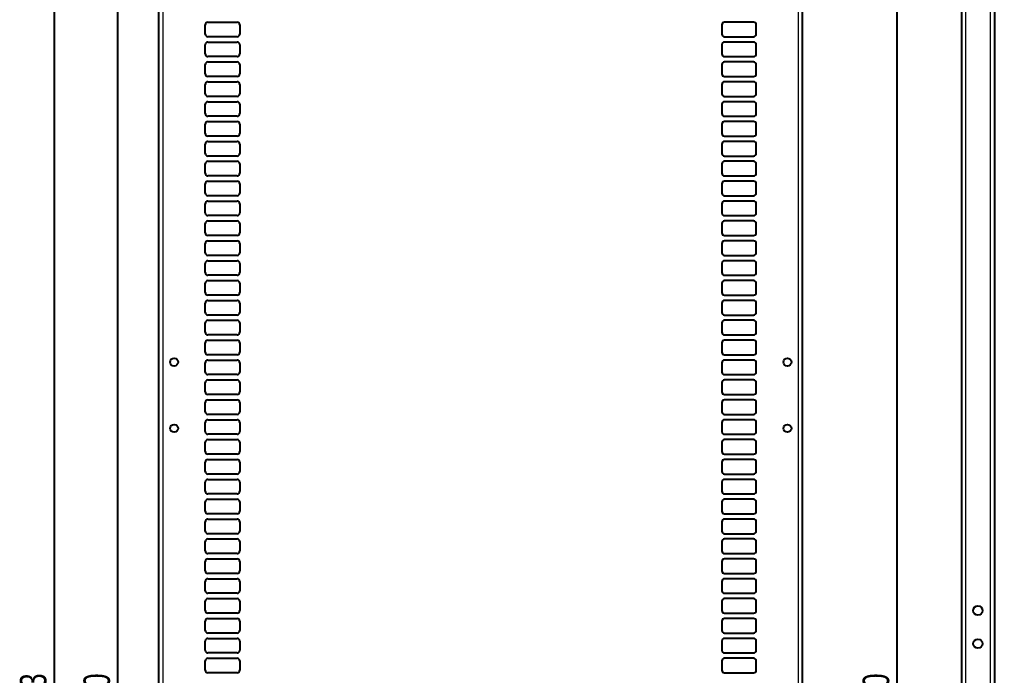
# Model space of a CAD drawing. Header units: millimetres. Extents: x -592 to 811, y -14 to 1990.
# Drawn here: x -592 to 144, y 1006 to 1501 of the extents above; entities that cross this region are included whole.
import ezdxf

# ---------------------------------------------------------------- set-up
doc = ezdxf.new("R2010")
doc.units = ezdxf.units.MM
doc.layers.add('FORMAT', color=7, linetype='Continuous')
doc.styles.add('SLDTEXTSTYLE0', font='TXT', dxfattribs={"width": 0.75})
doc.dimstyles.new('SLDDIMSTYLE0', dxfattribs={"dimtxt": 20, "dimasz": 10, "dimexe": 0, "dimexo": 0.0625, "dimgap": 5, "dimtad": 2, "dimdec": 1, "dimrnd": 1e-09, "dimzin": 12, "dimdsep": 46, "dimtxsty": 'SLDTEXTSTYLE0', "dimsah": 1, "dimcen": 0.09, "dimadec": 0, "dimazin": 3, "dimtfac": 1, "dimtofl": 0, "dimtmove": 0, "dimatfit": 3, "dimfxl": 0, "dimfrac": 2, "dimtolj": 1, "dimtzin": 12, "dimarcsym": 0})

# ---------------------------------------------------------------- blocks, each defined once
blk = doc.blocks.new('_D')
at = {"layer": 'FORMAT'}
for p, q in [((-457.93, 1833.85), (-566.57, 1833.85)), ((-565.57, 1833.85), (-565.57, 150.83)), ((-457.93, 150.83), (-566.57, 150.83))]:
    blk.add_line(p, q, dxfattribs=at)
for points in [[(-565.57, 1833.85), (-567.11, 1823.85), (-564.04, 1823.85)], [(-565.57, 150.83), (-564.04, 160.83), (-567.11, 160.83)]]:
    blk.add_solid(points, dxfattribs=at)
at = {"layer": 'FORMAT', "insert": (-591.36, 962.78), "char_height": 20, "attachment_point": 1, "rotation": 90, "style": 'SLDTEXTSTYLE0'}
blk.add_mtext('1683', dxfattribs=at)
blk = doc.blocks.new('_D_2')
at = {"layer": 'FORMAT'}
for p, q in [((-11.91, 1742.34), (71.73, 1742.34)), ((70.73, 1742.34), (70.73, 242.34)), ((-11.91, 242.34), (71.73, 242.34))]:
    blk.add_line(p, q, dxfattribs=at)
for points in [[(70.73, 1742.34), (69.19, 1732.34), (72.26, 1732.34)], [(70.73, 242.34), (72.26, 252.34), (69.19, 252.34)]]:
    blk.add_solid(points, dxfattribs=at)
at = {"layer": 'FORMAT', "insert": (44.94, 962.78), "char_height": 20, "attachment_point": 1, "rotation": 90, "style": 'SLDTEXTSTYLE0'}
blk.add_mtext('1500', dxfattribs=at)
blk = doc.blocks.new('_D_5')
at = {"layer": 'FORMAT'}
for p, q in [((-471.43, 1817.34), (-518.57, 1817.34)), ((-517.57, 1817.34), (-517.57, 167.34)), ((-471.43, 167.34), (-518.57, 167.34))]:
    blk.add_line(p, q, dxfattribs=at)
for points in [[(-517.57, 1817.34), (-519.11, 1807.34), (-516.04, 1807.34)], [(-517.57, 167.34), (-516.04, 177.34), (-519.11, 177.34)]]:
    blk.add_solid(points, dxfattribs=at)
at = {"layer": 'FORMAT', "insert": (-543.36, 962.78), "char_height": 20, "attachment_point": 1, "rotation": 90, "style": 'SLDTEXTSTYLE0'}
blk.add_mtext('1650', dxfattribs=at)

msp = doc.modelspace()

# ---------------------------------------------------------------- linework, layer by layer
at = {"color": 7, "linetype": 'Continuous', "lineweight": 25}
for p, q in [((-486.42, 150.84), (-486.42, 1833.84)), ((-0.42, 150.84), (-0.42, 1833.84)), ((144.44, 1833.84), (144.44, 162.21)), ((119.44, 1804.64), (119.44, 169.84)), ((-451.42, 1489.84), (-451.42, 1496.84)), ((-449.42, 1498.84), (-427.42, 1498.84)), ((-425.42, 1496.84), (-425.42, 1489.84)), ((-61.42, 1496.84), (-61.42, 1489.84)), ((-37.42, 1498.84), (-59.42, 1498.84)), ((-35.42, 1489.84), (-35.42, 1496.84)), ((-427.42, 1487.84), (-449.42, 1487.84)), ((-59.42, 1487.84), (-37.42, 1487.84)), ((-451.42, 1474.84), (-451.42, 1481.84)), ((-449.42, 1483.84), (-427.42, 1483.84)), ((-425.42, 1481.84), (-425.42, 1474.84)), ((-61.42, 1481.84), (-61.42, 1474.84)), ((-37.42, 1483.84), (-59.42, 1483.84)), ((-35.42, 1474.84), (-35.42, 1481.84)), ((-427.42, 1472.84), (-449.42, 1472.84)), ((-59.42, 1472.84), (-37.42, 1472.84)), ((-451.42, 1459.84), (-451.42, 1466.84)), ((-449.42, 1468.84), (-427.42, 1468.84)), ((-425.42, 1466.84), (-425.42, 1459.84)), ((-61.42, 1466.84), (-61.42, 1459.84)), ((-37.42, 1468.84), (-59.42, 1468.84)), ((-35.42, 1459.84), (-35.42, 1466.84)), ((-427.42, 1457.84), (-449.42, 1457.84)), ((-59.42, 1457.84), (-37.42, 1457.84)), ((-451.42, 1444.84), (-451.42, 1451.84)), ((-449.42, 1453.84), (-427.42, 1453.84)), ((-425.42, 1451.84), (-425.42, 1444.84)), ((-61.42, 1451.84), (-61.42, 1444.84)), ((-37.42, 1453.84), (-59.42, 1453.84)), ((-35.42, 1444.84), (-35.42, 1451.84)), ((-427.42, 1442.84), (-449.42, 1442.84)), ((-59.42, 1442.84), (-37.42, 1442.84)), ((-451.42, 1429.84), (-451.42, 1436.84)), ((-449.42, 1438.84), (-427.42, 1438.84)), ((-425.42, 1436.84), (-425.42, 1429.84)), ((-61.42, 1436.84), (-61.42, 1429.84)), ((-37.42, 1438.84), (-59.42, 1438.84)), ((-35.42, 1429.84), (-35.42, 1436.84)), ((-451.42, 1414.84), (-451.42, 1421.84)), ((-427.42, 1427.84), (-449.42, 1427.84)), ((-449.42, 1423.84), (-427.42, 1423.84)), ((-425.42, 1421.84), (-425.42, 1414.84)), ((-61.42, 1421.84), (-61.42, 1414.84)), ((-59.42, 1427.84), (-37.42, 1427.84)), ((-37.42, 1423.84), (-59.42, 1423.84)), ((-35.42, 1414.84), (-35.42, 1421.84)), ((-451.42, 1399.84), (-451.42, 1406.84)), ((-427.42, 1412.84), (-449.42, 1412.84)), ((-449.42, 1408.84), (-427.42, 1408.84)), ((-425.42, 1406.84), (-425.42, 1399.84)), ((-61.42, 1406.84), (-61.42, 1399.84)), ((-59.42, 1412.84), (-37.42, 1412.84)), ((-37.42, 1408.84), (-59.42, 1408.84)), ((-35.42, 1399.84), (-35.42, 1406.84)), ((-451.42, 1384.84), (-451.42, 1391.84)), ((-427.42, 1397.84), (-449.42, 1397.84)), ((-449.42, 1393.84), (-427.42, 1393.84)), ((-425.42, 1391.84), (-425.42, 1384.84)), ((-61.42, 1391.84), (-61.42, 1384.84)), ((-59.42, 1397.84), (-37.42, 1397.84)), ((-37.42, 1393.84), (-59.42, 1393.84)), ((-35.42, 1384.84), (-35.42, 1391.84)), ((-451.42, 1369.84), (-451.42, 1376.84)), ((-427.42, 1382.84), (-449.42, 1382.84)), ((-449.42, 1378.84), (-427.42, 1378.84)), ((-425.42, 1376.84), (-425.42, 1369.84)), ((-61.42, 1376.84), (-61.42, 1369.84)), ((-59.42, 1382.84), (-37.42, 1382.84)), ((-37.42, 1378.84), (-59.42, 1378.84)), ((-35.42, 1369.84), (-35.42, 1376.84)), ((-451.42, 1354.84), (-451.42, 1361.84)), ((-427.42, 1367.84), (-449.42, 1367.84)), ((-449.42, 1363.84), (-427.42, 1363.84)), ((-425.42, 1361.84), (-425.42, 1354.84)), ((-61.42, 1361.84), (-61.42, 1354.84)), ((-59.42, 1367.84), (-37.42, 1367.84)), ((-37.42, 1363.84), (-59.42, 1363.84)), ((-35.42, 1354.84), (-35.42, 1361.84)), ((-427.42, 1352.84), (-449.42, 1352.84)), ((-449.42, 1348.84), (-427.42, 1348.84)), ((-59.42, 1352.84), (-37.42, 1352.84)), ((-37.42, 1348.84), (-59.42, 1348.84)), ((-451.42, 1339.84), (-451.42, 1346.84)), ((-425.42, 1346.84), (-425.42, 1339.84)), ((-61.42, 1346.84), (-61.42, 1339.84)), ((-35.42, 1339.84), (-35.42, 1346.84)), ((-427.42, 1337.84), (-449.42, 1337.84)), ((-449.42, 1333.84), (-427.42, 1333.84)), ((-59.42, 1337.84), (-37.42, 1337.84)), ((-37.42, 1333.84), (-59.42, 1333.84)), ((-451.42, 1324.84), (-451.42, 1331.84)), ((-425.42, 1331.84), (-425.42, 1324.84)), ((-61.42, 1331.84), (-61.42, 1324.84)), ((-35.42, 1324.84), (-35.42, 1331.84)), ((-427.42, 1322.84), (-449.42, 1322.84)), ((-449.42, 1318.84), (-427.42, 1318.84)), ((-59.42, 1322.84), (-37.42, 1322.84)), ((-37.42, 1318.84), (-59.42, 1318.84)), ((-451.42, 1309.84), (-451.42, 1316.84)), ((-425.42, 1316.84), (-425.42, 1309.84)), ((-61.42, 1316.84), (-61.42, 1309.84)), ((-35.42, 1309.84), (-35.42, 1316.84)), ((-427.42, 1307.84), (-449.42, 1307.84)), ((-449.42, 1303.84), (-427.42, 1303.84)), ((-59.42, 1307.84), (-37.42, 1307.84)), ((-37.42, 1303.84), (-59.42, 1303.84)), ((-451.42, 1294.84), (-451.42, 1301.84)), ((-425.42, 1301.84), (-425.42, 1294.84)), ((-61.42, 1301.84), (-61.42, 1294.84)), ((-35.42, 1294.84), (-35.42, 1301.84)), ((-427.42, 1292.84), (-449.42, 1292.84)), ((-449.42, 1288.84), (-427.42, 1288.84)), ((-59.42, 1292.84), (-37.42, 1292.84)), ((-37.42, 1288.84), (-59.42, 1288.84)), ((-451.42, 1279.84), (-451.42, 1286.84)), ((-425.42, 1286.84), (-425.42, 1279.84)), ((-61.42, 1286.84), (-61.42, 1279.84)), ((-35.42, 1279.84), (-35.42, 1286.84)), ((-427.42, 1277.84), (-449.42, 1277.84)), ((-449.42, 1273.84), (-427.42, 1273.84)), ((-59.42, 1277.84), (-37.42, 1277.84)), ((-37.42, 1273.84), (-59.42, 1273.84)), ((-451.42, 1264.84), (-451.42, 1271.84)), ((-425.42, 1271.84), (-425.42, 1264.84)), ((-61.42, 1271.84), (-61.42, 1264.84)), ((-35.42, 1264.84), (-35.42, 1271.84)), ((-427.42, 1262.84), (-449.42, 1262.84)), ((-449.42, 1258.84), (-427.42, 1258.84)), ((-59.42, 1262.84), (-37.42, 1262.84)), ((-37.42, 1258.84), (-59.42, 1258.84)), ((-451.42, 1249.84), (-451.42, 1256.84)), ((-425.42, 1256.84), (-425.42, 1249.84)), ((-61.42, 1256.84), (-61.42, 1249.84)), ((-35.42, 1249.84), (-35.42, 1256.84)), ((-427.42, 1247.84), (-449.42, 1247.84)), ((-59.42, 1247.84), (-37.42, 1247.84)), ((-451.42, 1234.84), (-451.42, 1241.84)), ((-449.42, 1243.84), (-427.42, 1243.84)), ((-425.42, 1241.84), (-425.42, 1234.84)), ((-61.42, 1241.84), (-61.42, 1234.84)), ((-37.42, 1243.84), (-59.42, 1243.84)), ((-35.42, 1234.84), (-35.42, 1241.84)), ((-427.42, 1232.84), (-449.42, 1232.84)), ((-59.42, 1232.84), (-37.42, 1232.84)), ((-451.42, 1219.84), (-451.42, 1226.84)), ((-449.42, 1228.84), (-427.42, 1228.84)), ((-425.42, 1226.84), (-425.42, 1219.84)), ((-61.42, 1226.84), (-61.42, 1219.84)), ((-37.42, 1228.84), (-59.42, 1228.84)), ((-35.42, 1219.84), (-35.42, 1226.84)), ((-427.42, 1217.84), (-449.42, 1217.84)), ((-59.42, 1217.84), (-37.42, 1217.84)), ((-451.42, 1204.84), (-451.42, 1211.84)), ((-449.42, 1213.84), (-427.42, 1213.84)), ((-425.42, 1211.84), (-425.42, 1204.84)), ((-61.42, 1211.84), (-61.42, 1204.84)), ((-37.42, 1213.84), (-59.42, 1213.84)), ((-35.42, 1204.84), (-35.42, 1211.84)), ((-427.42, 1202.84), (-449.42, 1202.84)), ((-59.42, 1202.84), (-37.42, 1202.84)), ((-451.42, 1189.84), (-451.42, 1196.84)), ((-449.42, 1198.84), (-427.42, 1198.84)), ((-425.42, 1196.84), (-425.42, 1189.84)), ((-61.42, 1196.84), (-61.42, 1189.84)), ((-37.42, 1198.84), (-59.42, 1198.84)), ((-35.42, 1189.84), (-35.42, 1196.84)), ((-427.42, 1187.84), (-449.42, 1187.84)), ((-59.42, 1187.84), (-37.42, 1187.84)), ((-451.42, 1174.84), (-451.42, 1181.84)), ((-449.42, 1183.84), (-427.42, 1183.84)), ((-425.42, 1181.84), (-425.42, 1174.84)), ((-61.42, 1181.84), (-61.42, 1174.84)), ((-37.42, 1183.84), (-59.42, 1183.84)), ((-35.42, 1174.84), (-35.42, 1181.84)), ((-427.42, 1172.84), (-449.42, 1172.84)), ((-59.42, 1172.84), (-37.42, 1172.84)), ((-451.42, 1159.84), (-451.42, 1166.84)), ((-449.42, 1168.84), (-427.42, 1168.84)), ((-425.42, 1166.84), (-425.42, 1159.84)), ((-61.42, 1166.84), (-61.42, 1159.84)), ((-37.42, 1168.84), (-59.42, 1168.84)), ((-35.42, 1159.84), (-35.42, 1166.84)), ((-427.42, 1157.84), (-449.42, 1157.84)), ((-59.42, 1157.84), (-37.42, 1157.84)), ((-451.42, 1144.84), (-451.42, 1151.84)), ((-449.42, 1153.84), (-427.42, 1153.84)), ((-425.42, 1151.84), (-425.42, 1144.84)), ((-61.42, 1151.84), (-61.42, 1144.84)), ((-37.42, 1153.84), (-59.42, 1153.84)), ((-35.42, 1144.84), (-35.42, 1151.84)), ((-427.42, 1142.84), (-449.42, 1142.84)), ((-59.42, 1142.84), (-37.42, 1142.84)), ((-451.42, 1129.84), (-451.42, 1136.84)), ((-449.42, 1138.84), (-427.42, 1138.84)), ((-425.42, 1136.84), (-425.42, 1129.84)), ((-61.42, 1136.84), (-61.42, 1129.84)), ((-37.42, 1138.84), (-59.42, 1138.84)), ((-35.42, 1129.84), (-35.42, 1136.84)), ((-427.42, 1127.84), (-449.42, 1127.84)), ((-59.42, 1127.84), (-37.42, 1127.84)), ((-451.42, 1114.84), (-451.42, 1121.84)), ((-449.42, 1123.84), (-427.42, 1123.84)), ((-425.42, 1121.84), (-425.42, 1114.84)), ((-61.42, 1121.84), (-61.42, 1114.84)), ((-37.42, 1123.84), (-59.42, 1123.84)), ((-35.42, 1114.84), (-35.42, 1121.84)), ((-427.42, 1112.84), (-449.42, 1112.84)), ((-59.42, 1112.84), (-37.42, 1112.84)), ((-451.42, 1099.84), (-451.42, 1106.84)), ((-449.42, 1108.84), (-427.42, 1108.84)), ((-425.42, 1106.84), (-425.42, 1099.84)), ((-61.42, 1106.84), (-61.42, 1099.84)), ((-37.42, 1108.84), (-59.42, 1108.84)), ((-35.42, 1099.84), (-35.42, 1106.84)), ((-427.42, 1097.84), (-449.42, 1097.84)), ((-59.42, 1097.84), (-37.42, 1097.84)), ((-451.42, 1084.84), (-451.42, 1091.84)), ((-449.42, 1093.84), (-427.42, 1093.84)), ((-425.42, 1091.84), (-425.42, 1084.84)), ((-61.42, 1091.84), (-61.42, 1084.84)), ((-37.42, 1093.84), (-59.42, 1093.84)), ((-35.42, 1084.84), (-35.42, 1091.84)), ((-427.42, 1082.84), (-449.42, 1082.84)), ((-59.42, 1082.84), (-37.42, 1082.84)), ((-451.42, 1069.84), (-451.42, 1076.84)), ((-449.42, 1078.84), (-427.42, 1078.84)), ((-425.42, 1076.84), (-425.42, 1069.84)), ((-61.42, 1076.84), (-61.42, 1069.84)), ((-37.42, 1078.84), (-59.42, 1078.84)), ((-35.42, 1069.84), (-35.42, 1076.84)), ((-427.42, 1067.84), (-449.42, 1067.84)), ((-59.42, 1067.84), (-37.42, 1067.84)), ((-451.42, 1054.84), (-451.42, 1061.84)), ((-449.42, 1063.84), (-427.42, 1063.84)), ((-425.42, 1061.84), (-425.42, 1054.84)), ((-61.42, 1061.84), (-61.42, 1054.84)), ((-37.42, 1063.84), (-59.42, 1063.84)), ((-35.42, 1054.84), (-35.42, 1061.84)), ((-427.42, 1052.84), (-449.42, 1052.84)), ((-59.42, 1052.84), (-37.42, 1052.84)), ((-451.42, 1039.84), (-451.42, 1046.84)), ((-449.42, 1048.84), (-427.42, 1048.84)), ((-425.42, 1046.84), (-425.42, 1039.84)), ((-61.42, 1046.84), (-61.42, 1039.84)), ((-37.42, 1048.84), (-59.42, 1048.84)), ((-35.42, 1039.84), (-35.42, 1046.84)), ((-451.42, 1024.84), (-451.42, 1031.84)), ((-427.42, 1037.84), (-449.42, 1037.84)), ((-449.42, 1033.84), (-427.42, 1033.84)), ((-425.42, 1031.84), (-425.42, 1024.84)), ((-61.42, 1031.84), (-61.42, 1024.84)), ((-59.42, 1037.84), (-37.42, 1037.84)), ((-37.42, 1033.84), (-59.42, 1033.84)), ((-35.42, 1024.84), (-35.42, 1031.84)), ((-451.42, 1009.84), (-451.42, 1016.84)), ((-427.42, 1022.84), (-449.42, 1022.84)), ((-449.42, 1018.84), (-427.42, 1018.84)), ((-425.42, 1016.84), (-425.42, 1009.84)), ((-61.42, 1016.84), (-61.42, 1009.84)), ((-59.42, 1022.84), (-37.42, 1022.84)), ((-37.42, 1018.84), (-59.42, 1018.84)), ((-35.42, 1009.84), (-35.42, 1016.84)), ((-427.42, 1007.84), (-449.42, 1007.84)), ((-59.42, 1007.84), (-37.42, 1007.84))]:
    msp.add_line(p, q, dxfattribs=at)
at = {"color": 8, "linetype": 'Continuous', "lineweight": 18}
for p, q in [((-483.32, 1833.84), (-483.32, 150.84)), ((-3.52, 150.84), (-3.52, 1833.84)), ((122.54, 1833.84), (122.54, 174.46)), ((141.34, 159.31), (141.34, 1833.84))]:
    msp.add_line(p, q, dxfattribs=at)
at = {"color": 7, "linetype": 'Continuous', "lineweight": 25}
for centre, radius in [((-474.92, 1242.34), 3), ((-11.92, 1242.34), 3), ((-474.92, 1192.34), 3), ((-11.92, 1192.34), 3), ((131.94, 1054.84), 3.5), ((131.94, 1029.84), 3.5)]:
    msp.add_circle(centre, radius, dxfattribs=at)
for centre, start, end in [((-449.42, 1496.84), 90, 180), ((-427.42, 1496.84), 0, 90), ((-59.42, 1496.84), 90, 180), ((-37.42, 1496.84), 0, 90), ((-449.42, 1489.84), 180, 270), ((-427.42, 1489.84), 270, 360), ((-59.42, 1489.84), 180, 270), ((-37.42, 1489.84), 270, 0), ((-449.42, 1481.84), 90, 180), ((-427.42, 1481.84), 0, 90), ((-59.42, 1481.84), 90, 180), ((-37.42, 1481.84), 0, 90), ((-449.42, 1474.84), 180, 270), ((-427.42, 1474.84), 270, 360), ((-59.42, 1474.84), 180, 270), ((-37.42, 1474.84), 270, 0), ((-449.42, 1466.84), 90, 180), ((-427.42, 1466.84), 0, 90), ((-59.42, 1466.84), 90, 180), ((-37.42, 1466.84), 0, 90), ((-449.42, 1459.84), 180, 270), ((-427.42, 1459.84), 270, 360), ((-59.42, 1459.84), 180, 270), ((-37.42, 1459.84), 270, 0), ((-449.42, 1451.84), 90, 180), ((-427.42, 1451.84), 0, 90), ((-59.42, 1451.84), 90, 180), ((-37.42, 1451.84), 0, 90), ((-449.42, 1444.84), 180, 270), ((-427.42, 1444.84), 270, 360), ((-59.42, 1444.84), 180, 270), ((-37.42, 1444.84), 270, 0), ((-449.42, 1436.84), 90, 180), ((-427.42, 1436.84), 0, 90), ((-59.42, 1436.84), 90, 180), ((-37.42, 1436.84), 0, 90), ((-449.42, 1429.84), 180, 270), ((-427.42, 1429.84), 270, 360), ((-59.42, 1429.84), 180, 270), ((-37.42, 1429.84), 270, 0), ((-449.42, 1421.84), 90, 180), ((-427.42, 1421.84), 0, 90), ((-59.42, 1421.84), 90, 180), ((-37.42, 1421.84), 0, 90), ((-449.42, 1414.84), 180, 270), ((-427.42, 1414.84), 270, 360), ((-59.42, 1414.84), 180, 270), ((-37.42, 1414.84), 270, 0), ((-449.42, 1406.84), 90, 180), ((-427.42, 1406.84), 0, 90), ((-59.42, 1406.84), 90, 180), ((-37.42, 1406.84), 0, 90), ((-449.42, 1399.84), 180, 270), ((-427.42, 1399.84), 270, 360), ((-59.42, 1399.84), 180, 270), ((-37.42, 1399.84), 270, 0), ((-449.42, 1391.84), 90, 180), ((-427.42, 1391.84), 0, 90), ((-59.42, 1391.84), 90, 180), ((-37.42, 1391.84), 0, 90), ((-449.42, 1384.84), 180, 270), ((-427.42, 1384.84), 270, 360), ((-59.42, 1384.84), 180, 270), ((-37.42, 1384.84), 270, 0), ((-449.42, 1376.84), 90, 180), ((-427.42, 1376.84), 0, 90), ((-59.42, 1376.84), 90, 180), ((-37.42, 1376.84), 0, 90), ((-449.42, 1369.84), 180, 270), ((-427.42, 1369.84), 270, 360), ((-59.42, 1369.84), 180, 270), ((-37.42, 1369.84), 270, 0), ((-449.42, 1361.84), 90, 180), ((-427.42, 1361.84), 0, 90), ((-59.42, 1361.84), 90, 180), ((-37.42, 1361.84), 0, 90), ((-449.42, 1354.84), 180, 270), ((-427.42, 1354.84), 270, 360), ((-59.42, 1354.84), 180, 270), ((-37.42, 1354.84), 270, 0), ((-449.42, 1346.84), 90, 180), ((-427.42, 1346.84), 0, 90), ((-59.42, 1346.84), 90, 180), ((-37.42, 1346.84), 0, 90), ((-449.42, 1339.84), 180, 270), ((-427.42, 1339.84), 270, 360), ((-59.42, 1339.84), 180, 270), ((-37.42, 1339.84), 270, 0), ((-449.42, 1331.84), 90, 180), ((-427.42, 1331.84), 0, 90), ((-59.42, 1331.84), 90, 180), ((-37.42, 1331.84), 0, 90), ((-449.42, 1324.84), 180, 270), ((-449.42, 1316.84), 90, 180), ((-427.42, 1324.84), 270, 360), ((-427.42, 1316.84), 0, 90), ((-59.42, 1324.84), 180, 270), ((-59.42, 1316.84), 90, 180), ((-37.42, 1324.84), 270, 0), ((-37.42, 1316.84), 0, 90), ((-449.42, 1309.84), 180, 270), ((-449.42, 1301.84), 90, 180), ((-427.42, 1309.84), 270, 360), ((-427.42, 1301.84), 0, 90), ((-59.42, 1309.84), 180, 270), ((-59.42, 1301.84), 90, 180), ((-37.42, 1309.84), 270, 0), ((-37.42, 1301.84), 0, 90), ((-449.42, 1294.84), 180, 270), ((-449.42, 1286.84), 90, 180), ((-427.42, 1294.84), 270, 360), ((-427.42, 1286.84), 0, 90), ((-59.42, 1294.84), 180, 270), ((-59.42, 1286.84), 90, 180), ((-37.42, 1294.84), 270, 0), ((-37.42, 1286.84), 0, 90), ((-449.42, 1279.84), 180, 270), ((-449.42, 1271.84), 90, 180), ((-427.42, 1279.84), 270, 360), ((-427.42, 1271.84), 0, 90), ((-59.42, 1279.84), 180, 270), ((-59.42, 1271.84), 90, 180), ((-37.42, 1279.84), 270, 0), ((-37.42, 1271.84), 0, 90), ((-449.42, 1264.84), 180, 270), ((-449.42, 1256.84), 90, 180), ((-427.42, 1264.84), 270, 360), ((-427.42, 1256.84), 0, 90), ((-59.42, 1264.84), 180, 270), ((-59.42, 1256.84), 90, 180), ((-37.42, 1264.84), 270, 0), ((-37.42, 1256.84), 0, 90), ((-449.42, 1249.84), 180, 270), ((-427.42, 1249.84), 270, 360), ((-59.42, 1249.84), 180, 270), ((-37.42, 1249.84), 270, 0), ((-449.42, 1241.84), 90, 180), ((-427.42, 1241.84), 0, 90), ((-59.42, 1241.84), 90, 180), ((-37.42, 1241.84), 0, 90), ((-449.42, 1234.84), 180, 270), ((-427.42, 1234.84), 270, 360), ((-59.42, 1234.84), 180, 270), ((-37.42, 1234.84), 270, 0), ((-449.42, 1226.84), 90, 180), ((-427.42, 1226.84), 0, 90), ((-59.42, 1226.84), 90, 180), ((-37.42, 1226.84), 0, 90), ((-449.42, 1219.84), 180, 270), ((-427.42, 1219.84), 270, 360), ((-59.42, 1219.84), 180, 270), ((-37.42, 1219.84), 270, 0), ((-449.42, 1211.84), 90, 180), ((-427.42, 1211.84), 0, 90), ((-59.42, 1211.84), 90, 180), ((-37.42, 1211.84), 0, 90), ((-449.42, 1204.84), 180, 270), ((-427.42, 1204.84), 270, 360), ((-59.42, 1204.84), 180, 270), ((-37.42, 1204.84), 270, 0), ((-449.42, 1196.84), 90, 180), ((-427.42, 1196.84), 0, 90), ((-59.42, 1196.84), 90, 180), ((-37.42, 1196.84), 0, 90), ((-449.42, 1189.84), 180, 270), ((-427.42, 1189.84), 270, 360), ((-59.42, 1189.84), 180, 270), ((-37.42, 1189.84), 270, 0), ((-449.42, 1181.84), 90, 180), ((-427.42, 1181.84), 0, 90), ((-59.42, 1181.84), 90, 180), ((-37.42, 1181.84), 0, 90), ((-449.42, 1174.84), 180, 270), ((-427.42, 1174.84), 270, 0), ((-59.42, 1174.84), 180, 270), ((-37.42, 1174.84), 270, 0), ((-449.42, 1166.84), 90, 180), ((-427.42, 1166.84), 0, 90), ((-59.42, 1166.84), 90, 180), ((-37.42, 1166.84), 0, 90), ((-449.42, 1159.84), 180, 270), ((-427.42, 1159.84), 270, 360), ((-59.42, 1159.84), 180, 270), ((-37.42, 1159.84), 270, 0), ((-449.42, 1151.84), 90, 180), ((-427.42, 1151.84), 0, 90), ((-59.42, 1151.84), 90, 180), ((-37.42, 1151.84), 0, 90), ((-449.42, 1144.84), 180, 270), ((-427.42, 1144.84), 270, 0), ((-59.42, 1144.84), 180, 270), ((-37.42, 1144.84), 270, 0), ((-449.42, 1136.84), 90, 180), ((-427.42, 1136.84), 0, 90), ((-59.42, 1136.84), 90, 180), ((-37.42, 1136.84), 0, 90), ((-449.42, 1129.84), 180, 270), ((-427.42, 1129.84), 270, 0), ((-59.42, 1129.84), 180, 270), ((-37.42, 1129.84), 270, 0), ((-449.42, 1121.84), 90, 180), ((-427.42, 1121.84), 0, 90), ((-59.42, 1121.84), 90, 180), ((-37.42, 1121.84), 0, 90), ((-449.42, 1114.84), 180, 270), ((-427.42, 1114.84), 270, 0), ((-59.42, 1114.84), 180, 270), ((-37.42, 1114.84), 270, 0), ((-449.42, 1106.84), 90, 180), ((-427.42, 1106.84), 0, 90), ((-59.42, 1106.84), 90, 180), ((-37.42, 1106.84), 0, 90), ((-449.42, 1099.84), 180, 270), ((-427.42, 1099.84), 270, 0), ((-59.42, 1099.84), 180, 270), ((-37.42, 1099.84), 270, 0), ((-449.42, 1091.84), 90, 180), ((-427.42, 1091.84), 0, 90), ((-59.42, 1091.84), 90, 180), ((-37.42, 1091.84), 0, 90), ((-449.42, 1084.84), 180, 270), ((-427.42, 1084.84), 270, 0), ((-59.42, 1084.84), 180, 270), ((-37.42, 1084.84), 270, 0), ((-449.42, 1076.84), 90, 180), ((-427.42, 1076.84), 0, 90), ((-59.42, 1076.84), 90, 180), ((-37.42, 1076.84), 0, 90), ((-449.42, 1069.84), 180, 270), ((-427.42, 1069.84), 270, 0), ((-59.42, 1069.84), 180, 270), ((-37.42, 1069.84), 270, 0), ((-449.42, 1061.84), 90, 180), ((-427.42, 1061.84), 0, 90), ((-59.42, 1061.84), 90, 180), ((-37.42, 1061.84), 0, 90), ((-449.42, 1054.84), 180, 270), ((-427.42, 1054.84), 270, 0), ((-59.42, 1054.84), 180, 270), ((-37.42, 1054.84), 270, 0), ((-449.42, 1046.84), 90, 180), ((-427.42, 1046.84), 0, 90), ((-59.42, 1046.84), 90, 180), ((-37.42, 1046.84), 0, 90), ((-449.42, 1039.84), 180, 270), ((-427.42, 1039.84), 270, 0), ((-59.42, 1039.84), 180, 270), ((-37.42, 1039.84), 270, 0), ((-449.42, 1031.84), 90, 180), ((-427.42, 1031.84), 0, 90), ((-59.42, 1031.84), 90, 180), ((-37.42, 1031.84), 0, 90), ((-449.42, 1024.84), 180, 270), ((-427.42, 1024.84), 270, 0), ((-59.42, 1024.84), 180, 270), ((-37.42, 1024.84), 270, 0), ((-449.42, 1016.84), 90, 180), ((-427.42, 1016.84), 0, 90), ((-59.42, 1016.84), 90, 180), ((-37.42, 1016.84), 0, 90), ((-449.42, 1009.84), 180, 270), ((-427.42, 1009.84), 270, 0), ((-59.42, 1009.84), 180, 270), ((-37.42, 1009.84), 270, 0)]:
    msp.add_arc(centre, 2, start, end, dxfattribs=at)

# ---------------------------------------------------------------- dimensions: what is measured, and where the dimension line sits
at = {"layer": 'FORMAT'}
for base, p1, p2, picture, middle in [((-565.57, 150.83), (-457.92, 1833.85), (-457.92, 150.83), '_D', (-565.57, 992.34)), ((-517.57, 167.34), (-471.42, 1817.34), (-471.42, 167.34), '_D_5', (-517.57, 992.34)), ((70.73, 242.34), (-11.92, 1742.34), (-11.92, 242.34), '_D_2', (70.73, 992.34))]:
    dim = msp.add_linear_dim(base=base, p1=p1, p2=p2, angle=90, dimstyle='SLDDIMSTYLE0', dxfattribs=at)
    dim.commit()
    dim.dimension.update_dxf_attribs({"geometry": picture, "text_midpoint": middle, "dimtype": 160})

doc.saveas('drawing.dxf')
